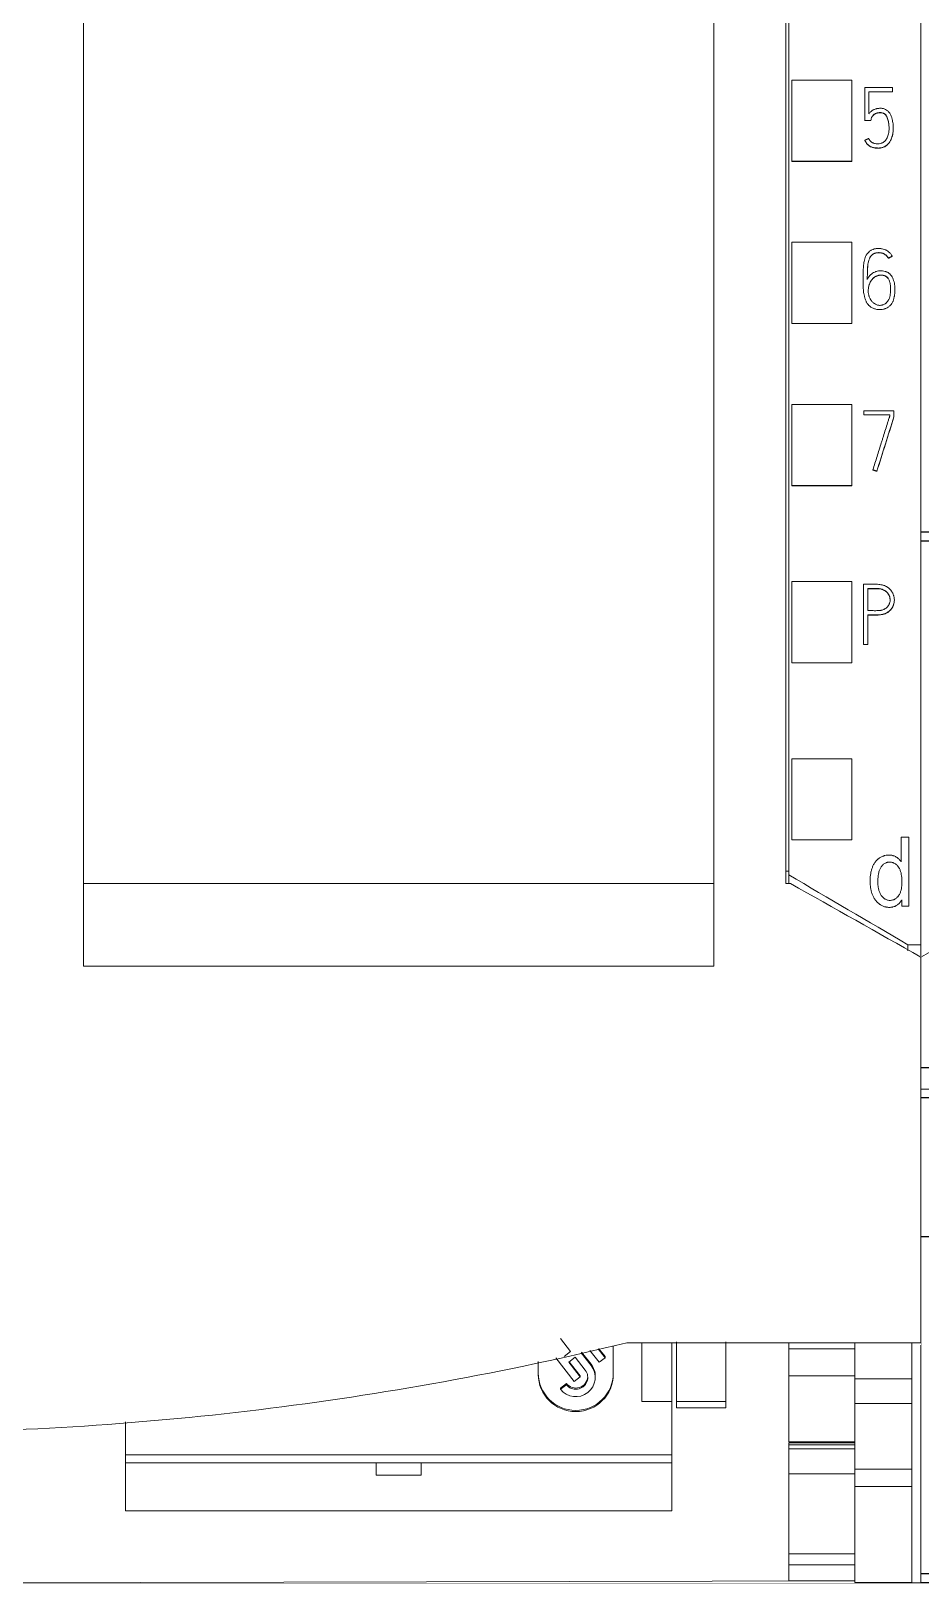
# Model space of a CAD drawing. Header units: millimetres. Extents: x 1359 to 3577, y 1336 to 3557.
# Drawn here: x 2876.1 to 2905.8, y 3183.1 to 3234.8 of the extents above; entities that cross this region are included whole.
import ezdxf

# ---------------------------------------------------------------- set-up
doc = ezdxf.new("R2010")
doc.units = ezdxf.units.MM
doc.set_wipeout_variables(frame=1)
doc.layers.add('000-PI-Oprema', color=30, linetype='Continuous', lineweight=5)

msp = doc.modelspace()

# ---------------------------------------------------------------- linework, layer by layer
for p, q in [((2956.571, 3218.083), (2756.571, 3218.083)), ((2956.571, 3217.783), (2756.571, 3217.783)), ((2956.571, 3200.246), (2756.571, 3200.246)), ((2956.571, 3199.561), (2756.571, 3199.425)), ((2756.571, 3199.251), (2956.571, 3199.251)), ((2956.571, 3194.613), (2756.571, 3194.613)), ((2956.571, 3183.383), (2756.571, 3183.383)), ((2956.571, 3183.083), (2756.571, 3183.083))]:
    msp.add_line(p, q)
at = {"layer": '000-PI-Oprema', "color": 0, "linetype": 'ByBlock', "lineweight": 0}
msp.add_open_spline([(2910.121, 3206.376), (2908.671, 3205.559), (2907.221, 3204.742), (2905.771, 3203.926)], degree=3, dxfattribs=at)
msp.add_open_spline([(2905.771, 3203.926), (2905.771, 3202.417), (2905.771, 3199.167), (2905.771, 3193.884), (2905.771, 3190.11), (2905.771, 3188.077)], degree=3, knots=[0, 0, 0, 0, 0.285532, 0.615204, 1, 1, 1, 1], dxfattribs=at)

# ---------------------------------------------------------------- next in the draw order: wipeouts: each hides what was drawn before it
msp.add_wipeout([(2870.971, 3330.083), (2905.771, 3330.083), (2905.771, 3183.083), (2870.971, 3183.083)])

# ---------------------------------------------------------------- next in the draw order: linework, layer by layer
for p, q in [((2905.771, 3317.763), (2905.771, 3204.345)), ((2901.371, 3206.668), (2901.371, 3315.483)), ((2901.471, 3230.442), (2901.471, 3233.144)), ((2901.471, 3233.144), (2903.471, 3233.144)), ((2903.471, 3230.442), (2903.471, 3233.144)), ((2903.896, 3232.896), (2903.896, 3231.797)), ((2904.819, 3232.896), (2903.896, 3232.896)), ((2904.034, 3232.019), (2904.034, 3232.757)), ((2904.034, 3232.757), (2904.819, 3232.757)), ((2904.819, 3232.757), (2904.819, 3232.896)), ((2904.819, 3232.757), (2904.819, 3232.751)), ((2903.896, 3231.797), (2903.896, 3231.791)), ((2903.896, 3231.797), (2904.106, 3231.797)), ((2904.847, 3231.532), (2904.847, 3231.538)), ((2903.901, 3231.14), (2903.901, 3231.134)), ((2901.471, 3230.433), (2901.471, 3230.442)), ((2901.471, 3230.442), (2903.471, 3230.442)), ((2901.471, 3230.433), (2903.471, 3230.433)), ((2903.471, 3230.433), (2903.471, 3230.442)), ((2901.471, 3225.041), (2901.471, 3227.742)), ((2901.471, 3227.742), (2903.471, 3227.742)), ((2903.471, 3225.041), (2903.471, 3227.742)), ((2904.685, 3227.213), (2904.685, 3227.207)), ((2904.812, 3227.28), (2904.812, 3227.274)), ((2903.841, 3226.473), (2903.841, 3226.467)), ((2904.904, 3226.173), (2904.904, 3226.18)), ((2901.471, 3225.033), (2901.471, 3225.041)), ((2901.471, 3225.041), (2903.471, 3225.041)), ((2901.471, 3225.033), (2903.471, 3225.033)), ((2903.471, 3225.033), (2903.471, 3225.041)), ((2901.471, 3219.639), (2901.471, 3222.34)), ((2901.471, 3222.34), (2903.471, 3222.34)), ((2903.471, 3219.639), (2903.471, 3222.34)), ((2903.872, 3221.989), (2903.872, 3222.131)), ((2903.872, 3222.131), (2904.871, 3222.131)), ((2904.732, 3221.989), (2903.872, 3221.989)), ((2904.732, 3221.95), (2904.732, 3221.989)), ((2904.871, 3222.131), (2904.871, 3221.928)), ((2904.871, 3221.928), (2904.871, 3221.922)), ((2904.169, 3220.163), (2904.169, 3220.157)), ((2901.471, 3219.633), (2901.471, 3219.639)), ((2901.471, 3219.639), (2903.471, 3219.639)), ((2901.471, 3219.633), (2903.471, 3219.633)), ((2903.471, 3219.633), (2903.471, 3219.639)), ((2904.302, 3220.118), (2904.302, 3220.112)), ((2901.471, 3213.738), (2901.471, 3216.438)), ((2901.471, 3216.438), (2903.471, 3216.438)), ((2903.471, 3213.738), (2903.471, 3216.438)), ((2903.858, 3216.349), (2903.858, 3214.347)), ((2904, 3215.471), (2904, 3216.207)), ((2904.884, 3215.82), (2904.884, 3215.827)), ((2904, 3214.347), (2904, 3215.33)), ((2903.858, 3214.347), (2904, 3214.347)), ((2901.471, 3213.733), (2901.471, 3213.738)), ((2901.471, 3213.738), (2903.471, 3213.738)), ((2901.471, 3213.733), (2903.471, 3213.733)), ((2903.471, 3213.733), (2903.471, 3213.738)), ((2901.471, 3207.836), (2901.471, 3210.537)), ((2901.471, 3210.537), (2903.471, 3210.537)), ((2903.471, 3207.836), (2903.471, 3210.537)), ((2901.471, 3207.833), (2901.471, 3207.836)), ((2901.471, 3207.836), (2903.471, 3207.836)), ((2901.471, 3207.833), (2903.471, 3207.833)), ((2903.471, 3207.833), (2903.471, 3207.836)), ((2905.116, 3207.925), (2905.116, 3207.099)), ((2905.368, 3207.925), (2905.116, 3207.925)), ((2905.368, 3205.625), (2905.368, 3207.925)), ((2901.271, 3206.797), (2901.371, 3206.797)), ((2898.871, 3206.379), (2877.871, 3206.379)), ((2901.271, 3206.382), (2901.421, 3206.382)), ((2901.371, 3206.382), (2901.371, 3206.668)), ((2905.133, 3205.835), (2905.133, 3205.625)), ((2905.133, 3205.625), (2905.368, 3205.625)), ((2905.331, 3204.345), (2905.331, 3204.142)), ((2905.771, 3204.345), (2905.331, 3204.345)), ((2905.771, 3204.345), (2905.771, 3203.969)), ((2898.871, 3203.633), (2877.871, 3203.633)), ((2893.76, 3191.223), (2894.096, 3190.797)), ((2894.096, 3190.797), (2893.88, 3190.63)), ((2894.783, 3190.328), (2894.447, 3190.754)), ((2894.783, 3190.367), (2894.466, 3190.769)), ((2894.741, 3190.822), (2895.047, 3190.433)), ((2895.244, 3190.586), (2895.013, 3190.88)), ((2895.244, 3190.625), (2895.039, 3190.885)), ((2895.521, 3190.032), (2895.521, 3190.987)), ((2895.971, 3191.083), (2905.771, 3191.083)), ((2896.471, 3191.083), (2896.471, 3189.123)), ((2897.471, 3189.123), (2897.471, 3191.083)), ((2901.371, 3190.883), (2901.371, 3191.083)), ((2901.371, 3189.985), (2901.371, 3190.883)), ((2901.371, 3190.883), (2903.571, 3190.883)), ((2903.571, 3189.882), (2903.571, 3191.083)), ((2905.471, 3189.882), (2905.471, 3191.083)), ((2905.771, 3191.002), (2905.771, 3183.083)), ((2893.021, 3190.457), (2893.021, 3190.032)), ((2893.602, 3190.58), (2894.222, 3189.794)), ((2894.034, 3190.434), (2894.25, 3190.602)), ((2894.419, 3189.946), (2894.034, 3190.434)), ((2894.419, 3189.985), (2894.053, 3190.449)), ((2894.25, 3190.602), (2894.586, 3190.175)), ((2894.783, 3190.367), (2894.783, 3190.328)), ((2895.047, 3190.433), (2895.244, 3190.586)), ((2895.244, 3190.625), (2895.244, 3190.586)), ((2893.957, 3189.727), (2893.76, 3189.575)), ((2893.957, 3189.688), (2893.76, 3189.536)), ((2893.957, 3189.727), (2893.957, 3189.688)), ((2894.222, 3189.794), (2894.419, 3189.946)), ((2894.419, 3189.985), (2894.419, 3189.946)), ((2894.92, 3189.932), (2894.92, 3189.971)), ((2901.371, 3187.784), (2901.371, 3189.985)), ((2901.371, 3189.985), (2903.571, 3189.985)), ((2903.571, 3189.065), (2903.571, 3189.882)), ((2903.571, 3189.882), (2905.471, 3189.882)), ((2905.471, 3189.065), (2905.471, 3189.882)), ((2893.76, 3189.575), (2893.76, 3189.536)), ((2896.471, 3189.123), (2896.471, 3189.123)), ((2896.471, 3189.123), (2897.471, 3189.123)), ((2896.471, 3189.123), (2897.471, 3189.123)), ((2897.471, 3187.35), (2897.471, 3189.123)), ((2897.471, 3189.123), (2897.471, 3189.123)), ((2897.621, 3188.916), (2897.621, 3189.133)), ((2897.621, 3189.133), (2899.271, 3189.133)), ((2899.271, 3188.916), (2899.271, 3189.133)), ((2897.621, 3188.916), (2899.271, 3188.916)), ((2903.571, 3189.065), (2903.571, 3186.878)), ((2903.571, 3189.065), (2905.471, 3189.065)), ((2905.471, 3189.065), (2905.471, 3186.878)), ((2879.271, 3187.35), (2879.271, 3188.447)), ((2901.371, 3187.784), (2903.571, 3187.784)), ((2901.371, 3187.747), (2901.371, 3187.754)), ((2903.571, 3187.754), (2901.371, 3187.754)), ((2901.371, 3187.683), (2901.371, 3187.747)), ((2901.371, 3187.747), (2903.571, 3187.747)), ((2901.371, 3187.683), (2901.371, 3187.546)), ((2901.371, 3187.683), (2903.571, 3187.683)), ((2879.271, 3187.083), (2879.271, 3187.351)), ((2879.271, 3187.35), (2897.471, 3187.35)), ((2879.271, 3185.483), (2879.271, 3187.083)), ((2879.271, 3187.083), (2897.471, 3187.083)), ((2887.621, 3187.083), (2887.621, 3186.679)), ((2889.121, 3187.083), (2889.121, 3186.679)), ((2897.471, 3187.083), (2897.471, 3187.351)), ((2897.471, 3185.483), (2897.471, 3187.083)), ((2901.371, 3187.546), (2901.371, 3186.721)), ((2901.371, 3187.546), (2903.571, 3187.546)), ((2887.621, 3186.679), (2889.121, 3186.679)), ((2901.371, 3186.721), (2901.371, 3184.056)), ((2901.371, 3186.721), (2903.571, 3186.721)), ((2903.571, 3186.292), (2903.571, 3186.878)), ((2903.571, 3186.878), (2905.471, 3186.878)), ((2905.471, 3186.292), (2905.471, 3186.878)), ((2903.571, 3186.292), (2905.471, 3186.292)), ((2879.271, 3185.483), (2897.471, 3185.483)), ((2901.371, 3184.056), (2901.371, 3183.689)), ((2901.371, 3184.056), (2903.571, 3184.056)), ((2901.371, 3183.689), (2901.371, 3183.159)), ((2901.371, 3183.689), (2903.571, 3183.689)), ((2903.571, 3183.689), (2903.571, 3183.159)), ((2903.571, 3183.159), (2872.913, 3183.083)), ((2901.371, 3183.159), (2901.371, 3183.159)), ((2901.371, 3183.159), (2903.571, 3183.159)), ((2901.371, 3183.159), (2903.571, 3183.159)), ((2903.571, 3183.095), (2905.471, 3183.095)), ((2903.571, 3183.095), (2905.471, 3183.095)), ((2905.771, 3183.083), (2904.172, 3183.083))]:
    msp.add_line(p, q, dxfattribs=at)
for centre, major_axis, ratio, start_param, end_param in [((2916.913, 3197.972), (314.693, 1002.461), 0.017767, 1.552474, 1.55428), ((2916.648, 3198.477), (311.246, 991.457), 0.017574, 1.552664, 1.55449), ((2894.271, 3189.932), (0.649, 0), 0.991445, 3.804818, 6.94641), ((2894.271, 3189.932), (-0.399, 0), 0.991445, 0.663225, 3.804818), ((2894.271, 3189.971), (0.649, 0), 0.991445, 6.283142, 6.94641), ((2894.271, 3190.071), (1.25, 0), 0.991445, 3.141593, 6.283185), ((2894.271, 3190.032), (1.25, 0), 0.991445, 3.141593, 6.283185), ((2894.271, 3189.971), (-0.399, 0), 0.991445, 0.663225, 3.092069)]:
    msp.add_ellipse(centre, major_axis=major_axis, ratio=ratio, start_param=start_param, end_param=end_param, dxfattribs=at)
for points, knots in [([(2901.271, 3206.382), (2901.271, 3209.723), (2901.271, 3217.688), (2901.271, 3230.328), (2901.271, 3245.814), (2901.271, 3260.108), (2901.271, 3274.318), (2901.271, 3288.885), (2901.271, 3303.055), (2901.271, 3312.625), (2901.271, 3315.669)], [0, 0, 0, 0, 0.091483, 0.21812, 0.346206, 0.515858, 0.610111, 0.736264, 0.916066, 1, 1, 1, 1]), ([(2877.871, 3312.603), (2877.871, 3310.58), (2877.871, 3302.031), (2877.871, 3288.885), (2877.871, 3274.318), (2877.871, 3260.108), (2877.871, 3245.814), (2877.871, 3230.328), (2877.871, 3217.569), (2877.871, 3208.688), (2877.871, 3204.43), (2877.871, 3203.633)], [0, 0, 0, 0, 0.055935, 0.236292, 0.362833, 0.457376, 0.627551, 0.756032, 0.883059, 0.978086, 1, 1, 1, 1]), ([(2898.871, 3312.603), (2898.871, 3310.58), (2898.871, 3302.031), (2898.871, 3288.885), (2898.871, 3274.318), (2898.871, 3260.108), (2898.871, 3245.814), (2898.871, 3230.328), (2898.871, 3217.569), (2898.871, 3208.688), (2898.871, 3204.43), (2898.871, 3203.633)], [0, 0, 0, 0, 0.055935, 0.236292, 0.362833, 0.457376, 0.627551, 0.756032, 0.883059, 0.978086, 1, 1, 1, 1]), ([(2903.901, 3231.14), (2903.913, 3231.114), (2903.927, 3231.088), (2903.951, 3231.052), (2903.96, 3231.04), (2903.979, 3231.018), (2903.989, 3231.008), (2904.01, 3230.988), (2904.022, 3230.979), (2904.045, 3230.962), (2904.057, 3230.954), (2904.082, 3230.939), (2904.094, 3230.932), (2904.121, 3230.919), (2904.135, 3230.914), (2904.162, 3230.905), (2904.176, 3230.901), (2904.205, 3230.894), (2904.219, 3230.891), (2904.248, 3230.887), (2904.263, 3230.886), (2904.284, 3230.885), (2904.292, 3230.884), (2904.306, 3230.883), (2904.314, 3230.883), (2904.336, 3230.882), (2904.35, 3230.882), (2904.379, 3230.883), (2904.394, 3230.884), (2904.423, 3230.887), (2904.438, 3230.89), (2904.467, 3230.896), (2904.481, 3230.9), (2904.523, 3230.913), (2904.549, 3230.925), (2904.588, 3230.947), (2904.6, 3230.955), (2904.624, 3230.972), (2904.636, 3230.981), (2904.658, 3231), (2904.668, 3231.011), (2904.688, 3231.032), (2904.698, 3231.044), (2904.725, 3231.079), (2904.741, 3231.103), (2904.762, 3231.141), (2904.768, 3231.155), (2904.781, 3231.181), (2904.786, 3231.195), (2904.802, 3231.236), (2904.811, 3231.264), (2904.826, 3231.32), (2904.832, 3231.348), (2904.839, 3231.392), (2904.84, 3231.406), (2904.843, 3231.435), (2904.844, 3231.45), (2904.847, 3231.494), (2904.847, 3231.523), (2904.847, 3231.582), (2904.845, 3231.64), (2904.839, 3231.698), (2904.831, 3231.756), (2904.826, 3231.785), (2904.817, 3231.828), (2904.814, 3231.842), (2904.806, 3231.871), (2904.802, 3231.885), (2904.788, 3231.927), (2904.777, 3231.954), (2904.758, 3231.994), (2904.751, 3232.007), (2904.736, 3232.032), (2904.728, 3232.044), (2904.702, 3232.08), (2904.683, 3232.102), (2904.638, 3232.141), (2904.614, 3232.157), (2904.574, 3232.177), (2904.56, 3232.183), (2904.532, 3232.192), (2904.518, 3232.195), (2904.489, 3232.201), (2904.474, 3232.203), (2904.445, 3232.205), (2904.43, 3232.205), (2904.401, 3232.205), (2904.386, 3232.204), (2904.357, 3232.202), (2904.342, 3232.2), (2904.313, 3232.196), (2904.299, 3232.193), (2904.27, 3232.185), (2904.256, 3232.181), (2904.228, 3232.172), (2904.215, 3232.166), (2904.188, 3232.154), (2904.175, 3232.147), (2904.15, 3232.131), (2904.138, 3232.123), (2904.114, 3232.105), (2904.103, 3232.096), (2904.081, 3232.076), (2904.071, 3232.065), (2904.052, 3232.043), (2904.043, 3232.032), (2904.034, 3232.019)], [0, 0, 0, 0, 0.03125, 0.03125, 0.046875, 0.046875, 0.0625, 0.0625, 0.078125, 0.078125, 0.09375, 0.09375, 0.109375, 0.109375, 0.125, 0.125, 0.140625, 0.140625, 0.15625, 0.15625, 0.171875, 0.171875, 0.179687, 0.179687, 0.1875, 0.1875, 0.203125, 0.203125, 0.21875, 0.21875, 0.234375, 0.234375, 0.25, 0.25, 0.28125, 0.28125, 0.296875, 0.296875, 0.3125, 0.3125, 0.328125, 0.328125, 0.34375, 0.34375, 0.375, 0.375, 0.390625, 0.390625, 0.40625, 0.40625, 0.4375, 0.4375, 0.46875, 0.46875, 0.484375, 0.484375, 0.5, 0.5, 0.53125, 0.53125, 0.5625, 0.59375, 0.59375, 0.625, 0.625, 0.640625, 0.640625, 0.65625, 0.65625, 0.6875, 0.6875, 0.703125, 0.703125, 0.71875, 0.71875, 0.75, 0.75, 0.78125, 0.78125, 0.796875, 0.796875, 0.8125, 0.8125, 0.828125, 0.828125, 0.84375, 0.84375, 0.859375, 0.859375, 0.875, 0.875, 0.890625, 0.890625, 0.90625, 0.90625, 0.921875, 0.921875, 0.9375, 0.9375, 0.953125, 0.953125, 0.96875, 0.96875, 0.984375, 0.984375, 1, 1, 1, 1]), ([(2904.106, 3231.797), (2904.107, 3231.821), (2904.11, 3231.844), (2904.119, 3231.877), (2904.123, 3231.888), (2904.132, 3231.91), (2904.138, 3231.92), (2904.15, 3231.939), (2904.157, 3231.949), (2904.168, 3231.962), (2904.172, 3231.966), (2904.18, 3231.975), (2904.184, 3231.979), (2904.206, 3231.998), (2904.224, 3232.012), (2904.255, 3232.029), (2904.265, 3232.034), (2904.287, 3232.043), (2904.298, 3232.047), (2904.331, 3232.057), (2904.354, 3232.061), (2904.389, 3232.064), (2904.4, 3232.064), (2904.423, 3232.064), (2904.435, 3232.063), (2904.47, 3232.06), (2904.492, 3232.055), (2904.52, 3232.045), (2904.525, 3232.042), (2904.535, 3232.037), (2904.54, 3232.034), (2904.555, 3232.025), (2904.564, 3232.018), (2904.577, 3232.007), (2904.581, 3232.002), (2904.589, 3231.994), (2904.6, 3231.981), (2904.61, 3231.967), (2904.623, 3231.947), (2904.628, 3231.937), (2904.639, 3231.916), (2904.643, 3231.906), (2904.657, 3231.874), (2904.664, 3231.852), (2904.677, 3231.808), (2904.683, 3231.786), (2904.69, 3231.752), (2904.692, 3231.741), (2904.695, 3231.718), (2904.7, 3231.684), (2904.703, 3231.65), (2904.706, 3231.604), (2904.707, 3231.581), (2904.708, 3231.513), (2904.706, 3231.467), (2904.699, 3231.411), (2904.698, 3231.399), (2904.694, 3231.376), (2904.691, 3231.365), (2904.684, 3231.331), (2904.678, 3231.309), (2904.663, 3231.265), (2904.654, 3231.244), (2904.634, 3231.202), (2904.622, 3231.182), (2904.595, 3231.145), (2904.58, 3231.127), (2904.555, 3231.103), (2904.547, 3231.095), (2904.528, 3231.08), (2904.519, 3231.074), (2904.499, 3231.062), (2904.489, 3231.056), (2904.468, 3231.046), (2904.457, 3231.042), (2904.424, 3231.032), (2904.401, 3231.028), (2904.366, 3231.025), (2904.355, 3231.024), (2904.332, 3231.023), (2904.32, 3231.023), (2904.286, 3231.024), (2904.263, 3231.027), (2904.229, 3231.034), (2904.217, 3231.037), (2904.195, 3231.044), (2904.184, 3231.048), (2904.163, 3231.057), (2904.153, 3231.063), (2904.133, 3231.075), (2904.123, 3231.082), (2904.095, 3231.103), (2904.079, 3231.119), (2904.057, 3231.147), (2904.051, 3231.157), (2904.039, 3231.177), (2904.034, 3231.188), (2904.029, 3231.198)], [0, 0, 0, 0, 0.03125, 0.03125, 0.046875, 0.046875, 0.0625, 0.0625, 0.078125, 0.078125, 0.085937, 0.085937, 0.09375, 0.09375, 0.125, 0.125, 0.140625, 0.140625, 0.15625, 0.15625, 0.1875, 0.1875, 0.203125, 0.203125, 0.21875, 0.21875, 0.25, 0.25, 0.257812, 0.257812, 0.265625, 0.265625, 0.28125, 0.28125, 0.289062, 0.289062, 0.296875, 0.3125, 0.3125, 0.328125, 0.328125, 0.34375, 0.34375, 0.375, 0.375, 0.40625, 0.40625, 0.421875, 0.421875, 0.4375, 0.46875, 0.46875, 0.5, 0.5, 0.5625, 0.5625, 0.578125, 0.578125, 0.59375, 0.59375, 0.625, 0.625, 0.65625, 0.65625, 0.6875, 0.6875, 0.71875, 0.71875, 0.734375, 0.734375, 0.75, 0.75, 0.765625, 0.765625, 0.78125, 0.78125, 0.8125, 0.8125, 0.828125, 0.828125, 0.84375, 0.84375, 0.875, 0.875, 0.890625, 0.890625, 0.90625, 0.90625, 0.921875, 0.921875, 0.9375, 0.9375, 0.96875, 0.96875, 0.984375, 0.984375, 1, 1, 1, 1]), ([(2904.707, 3231.533), (2904.707, 3231.538), (2904.707, 3231.543), (2904.707, 3231.571), (2904.706, 3231.594), (2904.704, 3231.64), (2904.702, 3231.662), (2904.694, 3231.73), (2904.685, 3231.775), (2904.665, 3231.842), (2904.658, 3231.864), (2904.641, 3231.906), (2904.631, 3231.927), (2904.613, 3231.957), (2904.606, 3231.966), (2904.592, 3231.985), (2904.584, 3231.994), (2904.567, 3232.01), (2904.558, 3232.017), (2904.543, 3232.027), (2904.538, 3232.03), (2904.528, 3232.035), (2904.522, 3232.037), (2904.506, 3232.044), (2904.495, 3232.047), (2904.472, 3232.052), (2904.461, 3232.054), (2904.437, 3232.057), (2904.426, 3232.057), (2904.403, 3232.058), (2904.391, 3232.057), (2904.368, 3232.056), (2904.356, 3232.054), (2904.333, 3232.05), (2904.299, 3232.042), (2904.267, 3232.029), (2904.236, 3232.012), (2904.226, 3232.006), (2904.207, 3231.992), (2904.198, 3231.985), (2904.181, 3231.97), (2904.173, 3231.961), (2904.162, 3231.948), (2904.158, 3231.944), (2904.155, 3231.94)], [0, 0, 0, 0, 0.015803, 0.015803, 0.087472, 0.087472, 0.159141, 0.159141, 0.30248, 0.30248, 0.374149, 0.374149, 0.445818, 0.445818, 0.481653, 0.481653, 0.517487, 0.517487, 0.553322, 0.553322, 0.571239, 0.571239, 0.589156, 0.589156, 0.624991, 0.624991, 0.660826, 0.660826, 0.69666, 0.69666, 0.732495, 0.732495, 0.768329, 0.768329, 0.804164, 0.875833, 0.875833, 0.911668, 0.911668, 0.947502, 0.947502, 0.983337, 0.983337, 1, 1, 1, 1]), ([(2904.847, 3231.532), (2904.847, 3231.511), (2904.847, 3231.489), (2904.844, 3231.439), (2904.842, 3231.41), (2904.836, 3231.367), (2904.833, 3231.352), (2904.828, 3231.323), (2904.825, 3231.309), (2904.814, 3231.266), (2904.805, 3231.238), (2904.785, 3231.183), (2904.773, 3231.156), (2904.745, 3231.104), (2904.73, 3231.079), (2904.703, 3231.044), (2904.694, 3231.033), (2904.674, 3231.011), (2904.664, 3231), (2904.631, 3230.97), (2904.608, 3230.953), (2904.57, 3230.93), (2904.557, 3230.923), (2904.53, 3230.911), (2904.517, 3230.905), (2904.475, 3230.891), (2904.447, 3230.884), (2904.403, 3230.878), (2904.388, 3230.877), (2904.358, 3230.876), (2904.344, 3230.876), (2904.314, 3230.877), (2904.3, 3230.877), (2904.271, 3230.879), (2904.256, 3230.88), (2904.227, 3230.884), (2904.212, 3230.886), (2904.183, 3230.893), (2904.169, 3230.897), (2904.141, 3230.906), (2904.127, 3230.911), (2904.1, 3230.923), (2904.087, 3230.929), (2904.062, 3230.944), (2904.049, 3230.952), (2904.025, 3230.97), (2904.014, 3230.979), (2903.992, 3230.999), (2903.981, 3231.009), (2903.962, 3231.031), (2903.953, 3231.043), (2903.928, 3231.08), (2903.914, 3231.107), (2903.901, 3231.134)], [0, 0, 0, 0, 0.044434, 0.044434, 0.104157, 0.104157, 0.134018, 0.134018, 0.16388, 0.16388, 0.223602, 0.223602, 0.283325, 0.283325, 0.343048, 0.343048, 0.37291, 0.37291, 0.402771, 0.402771, 0.462494, 0.462494, 0.492355, 0.492355, 0.522217, 0.522217, 0.58194, 0.58194, 0.611801, 0.611801, 0.641663, 0.641663, 0.671524, 0.671524, 0.701386, 0.701386, 0.731247, 0.731247, 0.761108, 0.761108, 0.79097, 0.79097, 0.820831, 0.820831, 0.850693, 0.850693, 0.880554, 0.880554, 0.910416, 0.910416, 0.940277, 0.940277, 1, 1, 1, 1]), ([(2904.812, 3227.28), (2904.798, 3227.305), (2904.782, 3227.329), (2904.755, 3227.364), (2904.746, 3227.375), (2904.726, 3227.396), (2904.716, 3227.406), (2904.684, 3227.435), (2904.66, 3227.452), (2904.623, 3227.474), (2904.61, 3227.481), (2904.584, 3227.493), (2904.57, 3227.498), (2904.529, 3227.512), (2904.501, 3227.52), (2904.459, 3227.527), (2904.444, 3227.53), (2904.416, 3227.533), (2904.401, 3227.534), (2904.358, 3227.536), (2904.329, 3227.536), (2904.286, 3227.532), (2904.272, 3227.531), (2904.243, 3227.526), (2904.229, 3227.523), (2904.187, 3227.511), (2904.16, 3227.501), (2904.121, 3227.481), (2904.109, 3227.474), (2904.084, 3227.458), (2904.072, 3227.45), (2904.039, 3227.422), (2904.018, 3227.402), (2903.989, 3227.369), (2903.98, 3227.358), (2903.964, 3227.334), (2903.956, 3227.322), (2903.934, 3227.285), (2903.922, 3227.258), (2903.902, 3227.204), (2903.893, 3227.176), (2903.88, 3227.12), (2903.874, 3227.092), (2903.865, 3227.036), (2903.862, 3227.007), (2903.852, 3226.922), (2903.849, 3226.864), (2903.844, 3226.749), (2903.843, 3226.692), (2903.841, 3226.519), (2903.84, 3226.404), (2903.845, 3226.26), (2903.847, 3226.232), (2903.851, 3226.175), (2903.853, 3226.146), (2903.862, 3226.06), (2903.871, 3226.004), (2903.888, 3225.933), (2903.892, 3225.919), (2903.9, 3225.891), (2903.904, 3225.877), (2903.918, 3225.836), (2903.928, 3225.809), (2903.947, 3225.77), (2903.953, 3225.757), (2903.967, 3225.732), (2903.974, 3225.719), (2903.998, 3225.682), (2904.016, 3225.66), (2904.046, 3225.628), (2904.057, 3225.619), (2904.08, 3225.6), (2904.091, 3225.591), (2904.128, 3225.567), (2904.153, 3225.554), (2904.194, 3225.537), (2904.207, 3225.532), (2904.235, 3225.523), (2904.249, 3225.519), (2904.291, 3225.508), (2904.319, 3225.504), (2904.363, 3225.5), (2904.377, 3225.499), (2904.407, 3225.498), (2904.421, 3225.499), (2904.464, 3225.502), (2904.493, 3225.506), (2904.535, 3225.517), (2904.549, 3225.521), (2904.576, 3225.53), (2904.59, 3225.535), (2904.63, 3225.553), (2904.655, 3225.567), (2904.691, 3225.592), (2904.702, 3225.601), (2904.725, 3225.619), (2904.736, 3225.629), (2904.766, 3225.66), (2904.784, 3225.682), (2904.808, 3225.719), (2904.815, 3225.732), (2904.829, 3225.758), (2904.835, 3225.771), (2904.851, 3225.811), (2904.86, 3225.839), (2904.871, 3225.881), (2904.874, 3225.895), (2904.88, 3225.923), (2904.883, 3225.938), (2904.89, 3225.981), (2904.893, 3226.009), (2904.902, 3226.095), (2904.905, 3226.153), (2904.903, 3226.239), (2904.901, 3226.268), (2904.894, 3226.325), (2904.89, 3226.354), (2904.878, 3226.412), (2904.87, 3226.44), (2904.852, 3226.495), (2904.841, 3226.523), (2904.816, 3226.576), (2904.802, 3226.601), (2904.769, 3226.649), (2904.751, 3226.671), (2904.718, 3226.701), (2904.707, 3226.711), (2904.683, 3226.728), (2904.67, 3226.735), (2904.644, 3226.749), (2904.631, 3226.755), (2904.603, 3226.766), (2904.589, 3226.77), (2904.547, 3226.781), (2904.518, 3226.786), (2904.474, 3226.791), (2904.46, 3226.791), (2904.43, 3226.792), (2904.416, 3226.792), (2904.372, 3226.789), (2904.343, 3226.785), (2904.3, 3226.775), (2904.286, 3226.771), (2904.258, 3226.762), (2904.245, 3226.757), (2904.205, 3226.739), (2904.18, 3226.725), (2904.143, 3226.7), (2904.131, 3226.691), (2904.109, 3226.672), (2904.098, 3226.663), (2904.066, 3226.632), (2904.047, 3226.61), (2904.012, 3226.563), (2903.997, 3226.538), (2903.983, 3226.512)], [0, 0, 0, 0, 0.015625, 0.015625, 0.023437, 0.023437, 0.03125, 0.03125, 0.046875, 0.046875, 0.054687, 0.054687, 0.0625, 0.0625, 0.078125, 0.078125, 0.085937, 0.085937, 0.09375, 0.09375, 0.109375, 0.109375, 0.117187, 0.117187, 0.125, 0.125, 0.140625, 0.140625, 0.148437, 0.148437, 0.15625, 0.15625, 0.171875, 0.171875, 0.179687, 0.179687, 0.1875, 0.1875, 0.203125, 0.203125, 0.21875, 0.21875, 0.234375, 0.234375, 0.25, 0.25, 0.28125, 0.28125, 0.3125, 0.3125, 0.375, 0.375, 0.390625, 0.390625, 0.40625, 0.40625, 0.4375, 0.4375, 0.445312, 0.445312, 0.453125, 0.453125, 0.46875, 0.46875, 0.476562, 0.476562, 0.484375, 0.484375, 0.5, 0.5, 0.507812, 0.507812, 0.515625, 0.515625, 0.53125, 0.53125, 0.539062, 0.539062, 0.546875, 0.546875, 0.5625, 0.5625, 0.570312, 0.570312, 0.578125, 0.578125, 0.59375, 0.59375, 0.601562, 0.601562, 0.609375, 0.609375, 0.625, 0.625, 0.632812, 0.632812, 0.640625, 0.640625, 0.65625, 0.65625, 0.664062, 0.664062, 0.671875, 0.671875, 0.6875, 0.6875, 0.695312, 0.695312, 0.703125, 0.703125, 0.71875, 0.71875, 0.75, 0.75, 0.765625, 0.765625, 0.78125, 0.78125, 0.796875, 0.796875, 0.8125, 0.8125, 0.828125, 0.828125, 0.84375, 0.84375, 0.851562, 0.851562, 0.859375, 0.859375, 0.867187, 0.867187, 0.875, 0.875, 0.890625, 0.890625, 0.898437, 0.898437, 0.90625, 0.90625, 0.921875, 0.921875, 0.929687, 0.929687, 0.9375, 0.9375, 0.953125, 0.953125, 0.960937, 0.960937, 0.96875, 0.96875, 0.984375, 0.984375, 1, 1, 1, 1]), ([(2903.983, 3226.512), (2903.983, 3226.573), (2903.984, 3226.634), (2903.986, 3226.725), (2903.987, 3226.756), (2903.989, 3226.817), (2903.99, 3226.847), (2903.994, 3226.908), (2903.996, 3226.938), (2904.003, 3226.999), (2904.008, 3227.029), (2904.017, 3227.074), (2904.02, 3227.089), (2904.028, 3227.119), (2904.032, 3227.134), (2904.046, 3227.178), (2904.057, 3227.207), (2904.075, 3227.241), (2904.079, 3227.248), (2904.088, 3227.261), (2904.092, 3227.268), (2904.106, 3227.287), (2904.115, 3227.299), (2904.131, 3227.315), (2904.137, 3227.321), (2904.149, 3227.331), (2904.155, 3227.336), (2904.174, 3227.35), (2904.187, 3227.358), (2904.208, 3227.368), (2904.215, 3227.371), (2904.229, 3227.376), (2904.237, 3227.379), (2904.259, 3227.385), (2904.275, 3227.388), (2904.305, 3227.393), (2904.32, 3227.395), (2904.351, 3227.397), (2904.367, 3227.397), (2904.398, 3227.396), (2904.413, 3227.395), (2904.444, 3227.39), (2904.466, 3227.386), (2904.489, 3227.379), (2904.503, 3227.374), (2904.511, 3227.371), (2904.532, 3227.363), (2904.546, 3227.356), (2904.573, 3227.34), (2904.586, 3227.332), (2904.604, 3227.317), (2904.61, 3227.312), (2904.622, 3227.301), (2904.627, 3227.296), (2904.643, 3227.279), (2904.652, 3227.267), (2904.67, 3227.241), (2904.678, 3227.228), (2904.685, 3227.213)], [0, 0, 0, 0, 0.125, 0.125, 0.1875, 0.1875, 0.25, 0.25, 0.3125, 0.3125, 0.375, 0.375, 0.40625, 0.40625, 0.4375, 0.4375, 0.5, 0.5, 0.515625, 0.515625, 0.53125, 0.53125, 0.5625, 0.5625, 0.578125, 0.578125, 0.59375, 0.59375, 0.625, 0.625, 0.640625, 0.640625, 0.65625, 0.65625, 0.6875, 0.6875, 0.71875, 0.71875, 0.75, 0.75, 0.78125, 0.78125, 0.8125, 0.828125, 0.828125, 0.84375, 0.84375, 0.875, 0.875, 0.90625, 0.90625, 0.921875, 0.921875, 0.9375, 0.9375, 0.96875, 0.96875, 1, 1, 1, 1]), ([(2904.685, 3227.207), (2904.671, 3227.235), (2904.654, 3227.261), (2904.628, 3227.289), (2904.622, 3227.294), (2904.611, 3227.305), (2904.605, 3227.31), (2904.587, 3227.325), (2904.561, 3227.342), (2904.534, 3227.356), (2904.505, 3227.368), (2904.49, 3227.373), (2904.461, 3227.381), (2904.446, 3227.384), (2904.415, 3227.388), (2904.399, 3227.39), (2904.353, 3227.391), (2904.322, 3227.39), (2904.277, 3227.383), (2904.261, 3227.379), (2904.231, 3227.371), (2904.217, 3227.366), (2904.196, 3227.356), (2904.189, 3227.352), (2904.176, 3227.344), (2904.169, 3227.34), (2904.15, 3227.326), (2904.133, 3227.311), (2904.117, 3227.294), (2904.107, 3227.282), (2904.102, 3227.276), (2904.089, 3227.257), (2904.08, 3227.244), (2904.066, 3227.217), (2904.059, 3227.203), (2904.047, 3227.175), (2904.042, 3227.16), (2904.028, 3227.116), (2904.02, 3227.086), (2904.008, 3227.026), (2904.004, 3226.996), (2903.997, 3226.935), (2903.994, 3226.904), (2903.99, 3226.843), (2903.989, 3226.813), (2903.987, 3226.751), (2903.986, 3226.72), (2903.984, 3226.628), (2903.983, 3226.567), (2903.983, 3226.505)], [0, 0, 0, 0, 0.0625, 0.0625, 0.078125, 0.078125, 0.09375, 0.09375, 0.125, 0.15625, 0.15625, 0.1875, 0.1875, 0.21875, 0.21875, 0.25, 0.25, 0.3125, 0.3125, 0.34375, 0.34375, 0.375, 0.375, 0.390625, 0.390625, 0.40625, 0.40625, 0.4375, 0.453125, 0.453125, 0.46875, 0.46875, 0.5, 0.5, 0.53125, 0.53125, 0.5625, 0.5625, 0.625, 0.625, 0.6875, 0.6875, 0.75, 0.75, 0.8125, 0.8125, 0.875, 0.875, 1, 1, 1, 1]), ([(2904.256, 3226.606), (2904.282, 3226.62), (2904.309, 3226.631), (2904.352, 3226.641), (2904.366, 3226.644), (2904.396, 3226.648), (2904.425, 3226.651), (2904.454, 3226.65), (2904.484, 3226.649), (2904.498, 3226.647), (2904.528, 3226.642), (2904.542, 3226.638), (2904.57, 3226.629), (2904.584, 3226.623), (2904.609, 3226.609), (2904.621, 3226.601), (2904.643, 3226.581), (2904.653, 3226.57), (2904.672, 3226.548), (2904.68, 3226.535), (2904.695, 3226.51), (2904.702, 3226.497), (2904.72, 3226.457), (2904.729, 3226.429), (2904.74, 3226.387), (2904.743, 3226.372), (2904.748, 3226.343), (2904.75, 3226.329), (2904.756, 3226.285), (2904.757, 3226.256), (2904.76, 3226.198), (2904.76, 3226.169), (2904.758, 3226.082), (2904.753, 3226.024), (2904.736, 3225.937), (2904.728, 3225.908), (2904.713, 3225.867), (2904.708, 3225.853), (2904.695, 3225.827), (2904.688, 3225.814), (2904.665, 3225.776), (2904.647, 3225.754), (2904.62, 3225.728), (2904.615, 3225.723), (2904.604, 3225.713), (2904.598, 3225.709), (2904.58, 3225.695), (2904.568, 3225.688), (2904.543, 3225.673), (2904.529, 3225.667), (2904.502, 3225.657), (2904.473, 3225.648), (2904.444, 3225.644), (2904.415, 3225.641), (2904.4, 3225.641), (2904.371, 3225.642), (2904.356, 3225.644), (2904.327, 3225.649), (2904.313, 3225.653), (2904.271, 3225.668), (2904.245, 3225.681), (2904.208, 3225.706), (2904.197, 3225.715), (2904.174, 3225.734), (2904.153, 3225.754), (2904.134, 3225.776), (2904.115, 3225.799), (2904.107, 3225.811), (2904.082, 3225.848), (2904.069, 3225.874), (2904.052, 3225.914), (2904.047, 3225.928), (2904.038, 3225.956), (2904.034, 3225.97), (2904.024, 3226.013), (2904.019, 3226.042), (2904.016, 3226.086), (2904.015, 3226.1), (2904.014, 3226.13), (2904.015, 3226.144), (2904.017, 3226.188), (2904.02, 3226.217), (2904.031, 3226.275), (2904.039, 3226.303), (2904.053, 3226.345), (2904.058, 3226.358), (2904.07, 3226.385), (2904.076, 3226.399), (2904.096, 3226.438), (2904.111, 3226.462), (2904.137, 3226.498), (2904.146, 3226.509), (2904.165, 3226.532), (2904.175, 3226.542), (2904.207, 3226.573), (2904.23, 3226.591), (2904.256, 3226.606)], [0, 0, 0, 0, 0.03125, 0.03125, 0.046875, 0.046875, 0.0625, 0.078125, 0.078125, 0.09375, 0.09375, 0.109375, 0.109375, 0.125, 0.125, 0.140625, 0.140625, 0.15625, 0.15625, 0.171875, 0.171875, 0.1875, 0.1875, 0.21875, 0.21875, 0.234375, 0.234375, 0.25, 0.25, 0.28125, 0.28125, 0.3125, 0.3125, 0.375, 0.375, 0.40625, 0.40625, 0.421875, 0.421875, 0.4375, 0.4375, 0.46875, 0.46875, 0.476562, 0.476562, 0.484375, 0.484375, 0.5, 0.5, 0.515625, 0.515625, 0.53125, 0.546875, 0.546875, 0.5625, 0.5625, 0.578125, 0.578125, 0.59375, 0.59375, 0.625, 0.625, 0.640625, 0.640625, 0.65625, 0.671875, 0.671875, 0.6875, 0.6875, 0.71875, 0.71875, 0.734375, 0.734375, 0.75, 0.75, 0.78125, 0.78125, 0.796875, 0.796875, 0.8125, 0.8125, 0.84375, 0.84375, 0.875, 0.875, 0.890625, 0.890625, 0.90625, 0.90625, 0.9375, 0.9375, 0.953125, 0.953125, 0.96875, 0.96875, 1, 1, 1, 1]), ([(2904.256, 3226.599), (2904.23, 3226.585), (2904.207, 3226.567), (2904.175, 3226.536), (2904.165, 3226.526), (2904.146, 3226.503), (2904.137, 3226.492), (2904.111, 3226.456), (2904.096, 3226.431), (2904.076, 3226.392), (2904.07, 3226.379), (2904.058, 3226.352), (2904.053, 3226.338), (2904.039, 3226.297), (2904.031, 3226.268), (2904.023, 3226.225), (2904.021, 3226.211), (2904.017, 3226.182), (2904.016, 3226.167), (2904.015, 3226.142), (2904.015, 3226.131), (2904.015, 3226.12)], [0, 0, 0, 0, 0.157109, 0.157109, 0.235664, 0.235664, 0.314218, 0.314218, 0.471328, 0.471328, 0.549882, 0.549882, 0.628437, 0.628437, 0.785546, 0.785546, 0.864101, 0.864101, 0.942655, 0.942655, 1, 1, 1, 1]), ([(2904.677, 3226.534), (2904.672, 3226.541), (2904.667, 3226.548), (2904.652, 3226.565), (2904.642, 3226.576), (2904.626, 3226.59), (2904.62, 3226.595), (2904.608, 3226.603), (2904.601, 3226.607), (2904.582, 3226.618), (2904.569, 3226.623), (2904.541, 3226.633), (2904.526, 3226.636), (2904.498, 3226.641), (2904.483, 3226.643), (2904.454, 3226.644), (2904.439, 3226.644), (2904.395, 3226.643), (2904.366, 3226.639), (2904.323, 3226.628), (2904.309, 3226.624), (2904.289, 3226.616), (2904.282, 3226.613), (2904.269, 3226.606), (2904.262, 3226.603), (2904.256, 3226.599)], [0, 0, 0, 0, 0.053658, 0.053658, 0.148292, 0.148292, 0.195609, 0.195609, 0.242926, 0.242926, 0.33756, 0.33756, 0.432195, 0.432195, 0.526829, 0.526829, 0.621463, 0.621463, 0.810732, 0.810732, 0.905366, 0.905366, 0.952683, 0.952683, 1, 1, 1, 1]), ([(2904.169, 3220.163), (2904.216, 3220.312), (2904.262, 3220.461), (2904.333, 3220.684), (2904.356, 3220.759), (2904.402, 3220.908), (2904.425, 3220.983), (2904.461, 3221.094), (2904.473, 3221.131), (2904.496, 3221.206), (2904.508, 3221.243), (2904.543, 3221.355), (2904.566, 3221.429), (2904.613, 3221.578), (2904.636, 3221.653), (2904.672, 3221.765), (2904.683, 3221.802), (2904.701, 3221.858), (2904.707, 3221.876), (2904.716, 3221.904), (2904.719, 3221.913), (2904.725, 3221.932), (2904.728, 3221.941), (2904.732, 3221.95)], [0, 0, 0, 0, 0.25, 0.25, 0.375, 0.375, 0.5, 0.5, 0.5625, 0.5625, 0.625, 0.625, 0.75, 0.75, 0.875, 0.875, 0.9375, 0.9375, 0.96875, 0.96875, 0.984375, 0.984375, 1, 1, 1, 1]), ([(2904, 3215.33), (2904.051, 3215.33), (2904.103, 3215.33), (2904.206, 3215.329), (2904.258, 3215.328), (2904.335, 3215.33), (2904.361, 3215.331), (2904.4, 3215.334), (2904.413, 3215.336), (2904.438, 3215.339), (2904.451, 3215.341), (2904.49, 3215.348), (2904.515, 3215.354), (2904.564, 3215.37), (2904.588, 3215.38), (2904.623, 3215.397), (2904.634, 3215.404), (2904.656, 3215.417), (2904.667, 3215.424), (2904.699, 3215.446), (2904.719, 3215.462), (2904.747, 3215.489), (2904.756, 3215.498), (2904.774, 3215.518), (2904.782, 3215.528), (2904.805, 3215.558), (2904.819, 3215.58), (2904.837, 3215.614), (2904.842, 3215.626), (2904.852, 3215.65), (2904.857, 3215.662), (2904.869, 3215.699), (2904.875, 3215.724), (2904.881, 3215.763), (2904.882, 3215.776), (2904.884, 3215.802), (2904.884, 3215.815), (2904.884, 3215.854), (2904.882, 3215.879), (2904.877, 3215.918), (2904.874, 3215.93), (2904.868, 3215.956), (2904.865, 3215.968), (2904.853, 3216.006), (2904.844, 3216.03), (2904.827, 3216.064), (2904.821, 3216.076), (2904.808, 3216.098), (2904.801, 3216.109), (2904.779, 3216.141), (2904.763, 3216.161), (2904.727, 3216.199), (2904.708, 3216.216), (2904.677, 3216.24), (2904.666, 3216.247), (2904.645, 3216.262), (2904.634, 3216.268), (2904.6, 3216.287), (2904.576, 3216.298), (2904.54, 3216.311), (2904.527, 3216.315), (2904.502, 3216.322), (2904.49, 3216.325), (2904.427, 3216.34), (2904.376, 3216.345), (2904.298, 3216.35), (2904.273, 3216.35), (2904.221, 3216.351), (2904.169, 3216.35), (2904.117, 3216.349), (2904.065, 3216.348), (2903.988, 3216.348), (2903.91, 3216.349), (2903.858, 3216.349)], [0, 0, 0, 0, 0.0625, 0.0625, 0.125, 0.125, 0.15625, 0.15625, 0.171875, 0.171875, 0.1875, 0.1875, 0.21875, 0.21875, 0.25, 0.25, 0.265625, 0.265625, 0.28125, 0.28125, 0.3125, 0.3125, 0.328125, 0.328125, 0.34375, 0.34375, 0.375, 0.375, 0.390625, 0.390625, 0.40625, 0.40625, 0.4375, 0.4375, 0.453125, 0.453125, 0.46875, 0.46875, 0.5, 0.5, 0.515625, 0.515625, 0.53125, 0.53125, 0.5625, 0.5625, 0.578125, 0.578125, 0.59375, 0.59375, 0.625, 0.625, 0.65625, 0.65625, 0.671875, 0.671875, 0.6875, 0.6875, 0.71875, 0.71875, 0.734375, 0.734375, 0.75, 0.75, 0.8125, 0.8125, 0.84375, 0.84375, 0.875, 0.90625, 0.90625, 0.9375, 1, 1, 1, 1]), ([(2904, 3216.207), (2904.038, 3216.208), (2904.077, 3216.207), (2904.135, 3216.207), (2904.154, 3216.207), (2904.193, 3216.208), (2904.213, 3216.208), (2904.271, 3216.21), (2904.309, 3216.21), (2904.367, 3216.206), (2904.387, 3216.204), (2904.425, 3216.198), (2904.444, 3216.193), (2904.473, 3216.185), (2904.482, 3216.181), (2904.501, 3216.174), (2904.51, 3216.171), (2904.537, 3216.158), (2904.555, 3216.149), (2904.58, 3216.133), (2904.588, 3216.127), (2904.604, 3216.115), (2904.612, 3216.109), (2904.634, 3216.089), (2904.648, 3216.075), (2904.667, 3216.052), (2904.673, 3216.044), (2904.684, 3216.028), (2904.689, 3216.019), (2904.704, 3215.993), (2904.712, 3215.975), (2904.723, 3215.948), (2904.726, 3215.938), (2904.731, 3215.919), (2904.734, 3215.909), (2904.74, 3215.88), (2904.742, 3215.86), (2904.743, 3215.83), (2904.743, 3215.82), (2904.742, 3215.801), (2904.741, 3215.791), (2904.737, 3215.761), (2904.733, 3215.741), (2904.724, 3215.713), (2904.721, 3215.704), (2904.713, 3215.686), (2904.709, 3215.677), (2904.695, 3215.65), (2904.684, 3215.633), (2904.666, 3215.61), (2904.66, 3215.602), (2904.646, 3215.588), (2904.639, 3215.581), (2904.616, 3215.561), (2904.6, 3215.549), (2904.575, 3215.533), (2904.567, 3215.528), (2904.549, 3215.518), (2904.54, 3215.514), (2904.512, 3215.502), (2904.494, 3215.496), (2904.465, 3215.488), (2904.455, 3215.486), (2904.436, 3215.482), (2904.426, 3215.48), (2904.396, 3215.476), (2904.376, 3215.474), (2904.337, 3215.472), (2904.317, 3215.471), (2904.277, 3215.471), (2904.238, 3215.47), (2904.198, 3215.471), (2904.158, 3215.471), (2904.138, 3215.471), (2904.079, 3215.471), (2904.039, 3215.471), (2904, 3215.471)], [0, 0, 0, 0, 0.0625, 0.0625, 0.09375, 0.09375, 0.125, 0.125, 0.1875, 0.1875, 0.21875, 0.21875, 0.25, 0.25, 0.265625, 0.265625, 0.28125, 0.28125, 0.3125, 0.3125, 0.328125, 0.328125, 0.34375, 0.34375, 0.375, 0.375, 0.390625, 0.390625, 0.40625, 0.40625, 0.4375, 0.4375, 0.453125, 0.453125, 0.46875, 0.46875, 0.5, 0.5, 0.515625, 0.515625, 0.53125, 0.53125, 0.5625, 0.5625, 0.578125, 0.578125, 0.59375, 0.59375, 0.625, 0.625, 0.640625, 0.640625, 0.65625, 0.65625, 0.6875, 0.6875, 0.703125, 0.703125, 0.71875, 0.71875, 0.75, 0.75, 0.765625, 0.765625, 0.78125, 0.78125, 0.8125, 0.8125, 0.84375, 0.84375, 0.875, 0.90625, 0.90625, 0.9375, 0.9375, 1, 1, 1, 1]), ([(2904.743, 3215.821), (2904.743, 3215.824), (2904.743, 3215.827), (2904.743, 3215.84), (2904.742, 3215.85), (2904.74, 3215.869), (2904.738, 3215.879), (2904.733, 3215.908), (2904.728, 3215.927), (2904.718, 3215.956), (2904.714, 3215.965), (2904.706, 3215.983), (2904.692, 3216.009), (2904.676, 3216.034), (2904.657, 3216.057), (2904.651, 3216.065), (2904.637, 3216.079), (2904.63, 3216.086), (2904.608, 3216.106), (2904.592, 3216.118), (2904.567, 3216.134), (2904.559, 3216.14), (2904.542, 3216.149), (2904.533, 3216.154), (2904.506, 3216.167), (2904.487, 3216.174), (2904.45, 3216.186), (2904.43, 3216.19), (2904.391, 3216.197), (2904.372, 3216.2), (2904.313, 3216.204), (2904.274, 3216.203), (2904.215, 3216.202), (2904.195, 3216.201), (2904.156, 3216.201), (2904.137, 3216.201), (2904.078, 3216.201), (2904.039, 3216.201), (2904, 3216.201)], [0, 0, 0, 0, 0.009533, 0.009533, 0.040485, 0.040485, 0.071437, 0.071437, 0.133342, 0.133342, 0.164294, 0.164294, 0.195246, 0.25715, 0.25715, 0.288102, 0.288102, 0.319054, 0.319054, 0.380958, 0.380958, 0.41191, 0.41191, 0.442862, 0.442862, 0.504767, 0.504767, 0.566671, 0.566671, 0.628575, 0.628575, 0.752383, 0.752383, 0.814287, 0.814287, 0.876192, 0.876192, 1, 1, 1, 1]), ([(2904.884, 3215.821), (2904.884, 3215.796), (2904.883, 3215.77), (2904.877, 3215.733), (2904.875, 3215.72), (2904.869, 3215.695), (2904.865, 3215.682), (2904.853, 3215.645), (2904.844, 3215.621), (2904.82, 3215.575), (2904.806, 3215.554), (2904.783, 3215.522), (2904.775, 3215.512), (2904.757, 3215.493), (2904.748, 3215.484), (2904.72, 3215.457), (2904.7, 3215.44), (2904.668, 3215.418), (2904.657, 3215.411), (2904.635, 3215.398), (2904.623, 3215.391), (2904.589, 3215.374), (2904.565, 3215.364), (2904.528, 3215.352), (2904.515, 3215.349), (2904.49, 3215.342), (2904.477, 3215.34), (2904.414, 3215.328), (2904.362, 3215.324), (2904.259, 3215.322), (2904.207, 3215.323), (2904.103, 3215.324), (2904.051, 3215.323), (2904, 3215.323)], [0, 0, 0, 0, 0.065202, 0.065202, 0.098588, 0.098588, 0.131973, 0.131973, 0.198745, 0.198745, 0.265516, 0.265516, 0.298902, 0.298902, 0.332287, 0.332287, 0.399059, 0.399059, 0.432444, 0.432444, 0.46583, 0.46583, 0.532601, 0.532601, 0.565987, 0.565987, 0.599372, 0.599372, 0.732915, 0.732915, 0.866457, 0.866457, 1, 1, 1, 1]), ([(2905.116, 3207.099), (2905.096, 3207.13), (2905.074, 3207.157), (2905.037, 3207.195), (2905.024, 3207.207), (2905.003, 3207.225), (2904.996, 3207.23), (2904.982, 3207.241), (2904.975, 3207.246), (2904.953, 3207.261), (2904.937, 3207.27), (2904.906, 3207.286), (2904.882, 3207.297), (2904.856, 3207.306), (2904.839, 3207.311), (2904.831, 3207.314), (2904.804, 3207.32), (2904.769, 3207.326), (2904.734, 3207.328), (2904.698, 3207.329), (2904.68, 3207.329), (2904.626, 3207.325), (2904.591, 3207.319), (2904.548, 3207.308), (2904.54, 3207.305), (2904.523, 3207.3), (2904.514, 3207.297), (2904.489, 3207.287), (2904.473, 3207.28), (2904.425, 3207.256), (2904.395, 3207.238), (2904.359, 3207.211), (2904.352, 3207.205), (2904.338, 3207.194), (2904.318, 3207.176), (2904.286, 3207.145), (2904.264, 3207.118), (2904.242, 3207.089), (2904.232, 3207.075), (2904.203, 3207.029), (2904.186, 3206.998), (2904.157, 3206.933), (2904.145, 3206.9), (2904.129, 3206.849), (2904.124, 3206.832), (2904.114, 3206.798), (2904.102, 3206.746), (2904.092, 3206.694), (2904.078, 3206.589), (2904.074, 3206.519), (2904.075, 3206.412), (2904.076, 3206.376), (2904.082, 3206.306), (2904.09, 3206.236), (2904.104, 3206.167), (2904.122, 3206.098), (2904.133, 3206.064), (2904.158, 3205.998), (2904.173, 3205.965), (2904.206, 3205.903), (2904.224, 3205.872), (2904.255, 3205.829), (2904.266, 3205.815), (2904.289, 3205.787), (2904.325, 3205.748), (2904.366, 3205.714), (2904.402, 3205.688), (2904.409, 3205.682), (2904.424, 3205.673), (2904.432, 3205.668), (2904.455, 3205.654), (2904.502, 3205.629), (2904.551, 3205.611), (2904.594, 3205.601), (2904.603, 3205.599), (2904.621, 3205.595), (2904.63, 3205.594), (2904.656, 3205.59), (2904.674, 3205.589), (2904.709, 3205.587), (2904.727, 3205.587), (2904.763, 3205.589), (2904.78, 3205.591), (2904.807, 3205.595), (2904.816, 3205.596), (2904.833, 3205.6), (2904.859, 3205.606), (2904.893, 3205.617), (2904.917, 3205.628), (2904.934, 3205.636), (2904.942, 3205.64), (2904.965, 3205.653), (2904.995, 3205.673), (2905.022, 3205.695), (2905.048, 3205.72), (2905.06, 3205.733), (2905.095, 3205.774), (2905.115, 3205.804), (2905.133, 3205.835)], [0, 0, 0, 0, 0.03125, 0.03125, 0.046875, 0.046875, 0.054687, 0.054687, 0.0625, 0.0625, 0.078125, 0.078125, 0.09375, 0.101562, 0.101562, 0.109375, 0.109375, 0.125, 0.140625, 0.140625, 0.15625, 0.15625, 0.1875, 0.1875, 0.195312, 0.195312, 0.203125, 0.203125, 0.21875, 0.21875, 0.25, 0.25, 0.257813, 0.257813, 0.265625, 0.28125, 0.296875, 0.296875, 0.3125, 0.3125, 0.34375, 0.34375, 0.375, 0.375, 0.390625, 0.390625, 0.40625, 0.4375, 0.4375, 0.5, 0.5, 0.53125, 0.53125, 0.5625, 0.59375, 0.59375, 0.625, 0.625, 0.65625, 0.65625, 0.6875, 0.6875, 0.703125, 0.703125, 0.71875, 0.75, 0.75, 0.757813, 0.757813, 0.765625, 0.765625, 0.78125, 0.8125, 0.8125, 0.820313, 0.820313, 0.828125, 0.828125, 0.84375, 0.84375, 0.859375, 0.859375, 0.875, 0.875, 0.882813, 0.882813, 0.890625, 0.90625, 0.914063, 0.914063, 0.921875, 0.921875, 0.9375, 0.953125, 0.953125, 0.96875, 0.96875, 1, 1, 1, 1]), ([(2904.447, 3206.941), (2904.468, 3206.97), (2904.492, 3206.996), (2904.532, 3207.03), (2904.546, 3207.04), (2904.577, 3207.058), (2904.6, 3207.07), (2904.625, 3207.079), (2904.642, 3207.084), (2904.651, 3207.086), (2904.676, 3207.091), (2904.694, 3207.093), (2904.72, 3207.095), (2904.729, 3207.095), (2904.747, 3207.094), (2904.756, 3207.094), (2904.782, 3207.091), (2904.808, 3207.086), (2904.833, 3207.079), (2904.849, 3207.073), (2904.858, 3207.069), (2904.882, 3207.058), (2904.897, 3207.05), (2904.919, 3207.035), (2904.926, 3207.03), (2904.94, 3207.019), (2904.947, 3207.013), (2904.967, 3206.996), (2904.979, 3206.983), (2904.996, 3206.963), (2905.002, 3206.957), (2905.013, 3206.943), (2905.018, 3206.936), (2905.028, 3206.922), (2905.033, 3206.915), (2905.042, 3206.9), (2905.047, 3206.892), (2905.068, 3206.853), (2905.081, 3206.821), (2905.097, 3206.771), (2905.102, 3206.754), (2905.11, 3206.72), (2905.114, 3206.703), (2905.123, 3206.651), (2905.128, 3206.616), (2905.134, 3206.547), (2905.136, 3206.512), (2905.137, 3206.442), (2905.137, 3206.407), (2905.135, 3206.355), (2905.134, 3206.338), (2905.131, 3206.303), (2905.13, 3206.285), (2905.123, 3206.233), (2905.117, 3206.199), (2905.104, 3206.148), (2905.099, 3206.131), (2905.088, 3206.097), (2905.082, 3206.081), (2905.061, 3206.033), (2905.045, 3206.002), (2905.019, 3205.967), (2905.013, 3205.961), (2905.002, 3205.947), (2904.996, 3205.94), (2904.978, 3205.921), (2904.965, 3205.909), (2904.939, 3205.886), (2904.924, 3205.876), (2904.902, 3205.862), (2904.894, 3205.858), (2904.878, 3205.85), (2904.855, 3205.839), (2904.83, 3205.831), (2904.795, 3205.824), (2904.778, 3205.821), (2904.743, 3205.819), (2904.725, 3205.82), (2904.69, 3205.823), (2904.672, 3205.826), (2904.639, 3205.836), (2904.614, 3205.845), (2904.591, 3205.857), (2904.575, 3205.866), (2904.568, 3205.87), (2904.531, 3205.895), (2904.505, 3205.919), (2904.476, 3205.951), (2904.47, 3205.958), (2904.459, 3205.972), (2904.454, 3205.979), (2904.438, 3206), (2904.429, 3206.015), (2904.412, 3206.045), (2904.404, 3206.061), (2904.39, 3206.094), (2904.384, 3206.11), (2904.368, 3206.16), (2904.359, 3206.194), (2904.35, 3206.245), (2904.347, 3206.263), (2904.342, 3206.297), (2904.34, 3206.315), (2904.336, 3206.367), (2904.335, 3206.402), (2904.334, 3206.472), (2904.334, 3206.506), (2904.338, 3206.576), (2904.341, 3206.611), (2904.349, 3206.68), (2904.356, 3206.715), (2904.372, 3206.783), (2904.382, 3206.816), (2904.403, 3206.865), (2904.41, 3206.881), (2904.427, 3206.912), (2904.437, 3206.927), (2904.447, 3206.941)], [0, 0, 0, 0, 0.03125, 0.03125, 0.046875, 0.046875, 0.0625, 0.070312, 0.070312, 0.078125, 0.078125, 0.09375, 0.09375, 0.101563, 0.101563, 0.109375, 0.109375, 0.125, 0.132813, 0.132813, 0.140625, 0.140625, 0.15625, 0.15625, 0.164063, 0.164063, 0.171875, 0.171875, 0.1875, 0.1875, 0.195313, 0.195313, 0.203125, 0.203125, 0.210938, 0.210938, 0.21875, 0.21875, 0.25, 0.25, 0.265625, 0.265625, 0.28125, 0.28125, 0.3125, 0.3125, 0.34375, 0.34375, 0.375, 0.375, 0.390625, 0.390625, 0.40625, 0.40625, 0.4375, 0.4375, 0.453125, 0.453125, 0.46875, 0.46875, 0.5, 0.5, 0.507813, 0.507813, 0.515625, 0.515625, 0.53125, 0.53125, 0.546875, 0.546875, 0.554688, 0.554688, 0.5625, 0.578125, 0.578125, 0.59375, 0.59375, 0.609375, 0.609375, 0.625, 0.625, 0.640625, 0.648438, 0.648438, 0.65625, 0.65625, 0.6875, 0.6875, 0.695313, 0.695313, 0.703125, 0.703125, 0.71875, 0.71875, 0.734375, 0.734375, 0.75, 0.75, 0.78125, 0.78125, 0.796875, 0.796875, 0.8125, 0.8125, 0.84375, 0.84375, 0.875, 0.875, 0.90625, 0.90625, 0.9375, 0.9375, 0.96875, 0.96875, 0.984375, 0.984375, 1, 1, 1, 1]), ([(2905.771, 3203.932), (2905.771, 3202.424), (2905.771, 3199.174), (2905.771, 3194.891), (2905.771, 3192.116), (2905.771, 3191.083)], [0, 0, 0, 0, 0.352188, 0.75882, 1, 1, 1, 1]), ([(2871.272, 3188.083), (2873.36, 3188.089), (2875.44, 3188.157), (2879.586, 3188.414), (2881.652, 3188.604), (2885.769, 3189.104), (2887.819, 3189.414), (2891.907, 3190.157), (2893.943, 3190.589), (2895.971, 3191.083)], [0, 0, 0, 0, 0.25, 0.25, 0.5, 0.5, 0.75, 0.75, 1, 1, 1, 1]), ([(2897.621, 3191.111), (2897.621, 3191.069), (2897.621, 3190.486), (2897.621, 3189.82), (2897.621, 3189.133)], [0, 0, 0, 0, 0.072727, 1, 1, 1, 1]), ([(2899.271, 3191.111), (2899.271, 3191.069), (2899.271, 3190.486), (2899.271, 3189.82), (2899.271, 3189.133)], [0, 0, 0, 0, 0.072727, 1, 1, 1, 1]), ([(2903.571, 3183.689), (2903.571, 3183.924), (2903.571, 3184.601), (2903.571, 3185.621), (2903.571, 3186.292)], [0, 0, 0, 0, 0.445928, 1, 1, 1, 1])]:
    msp.add_open_spline(points, degree=3, knots=knots, dxfattribs=at)
for points, weights in [([(2904.029, 3231.198), (2903.965, 3231.169), (2903.901, 3231.14)], [0.499999869056, 0.500000130944, 0.499999869056]), ([(2904.685, 3227.213), (2904.749, 3227.247), (2904.812, 3227.28)], [0.499999836984, 0.500000163016, 0.499999836984]), ([(2904.812, 3227.274), (2904.749, 3227.241), (2904.685, 3227.207)], [0.500000111379, 0.499999888621, 0.500000111379]), ([(2904.302, 3220.118), (2904.235, 3220.141), (2904.169, 3220.163)], [0.500000361581, 0.499999638419, 0.500000361581]), ([(2904.169, 3220.157), (2904.235, 3220.134), (2904.302, 3220.112)], [0.500000013202, 0.499999986798, 0.500000013202])]:
    msp.add_rational_spline(points, weights, degree=2, dxfattribs=at)
for points in [[(2901.371, 3206.668), (2902.691, 3205.893), (2904.011, 3205.119), (2905.331, 3204.345)], [(2905.771, 3203.932), (2904.321, 3204.749), (2902.871, 3205.566), (2901.421, 3206.382)], [(2903.571, 3190.992), (2903.571, 3191.014), (2903.571, 3191.038), (2903.571, 3191.064)], [(2905.471, 3183.095), (2905.471, 3183.136), (2905.471, 3183.426), (2905.471, 3184.491), (2905.471, 3185.621), (2905.471, 3186.292)], [(2903.571, 3183.095), (2903.571, 3183.107), (2903.571, 3183.128), (2903.571, 3183.159)]]:
    msp.add_open_spline(points, degree=3, dxfattribs=at)

doc.saveas('drawing.dxf')
